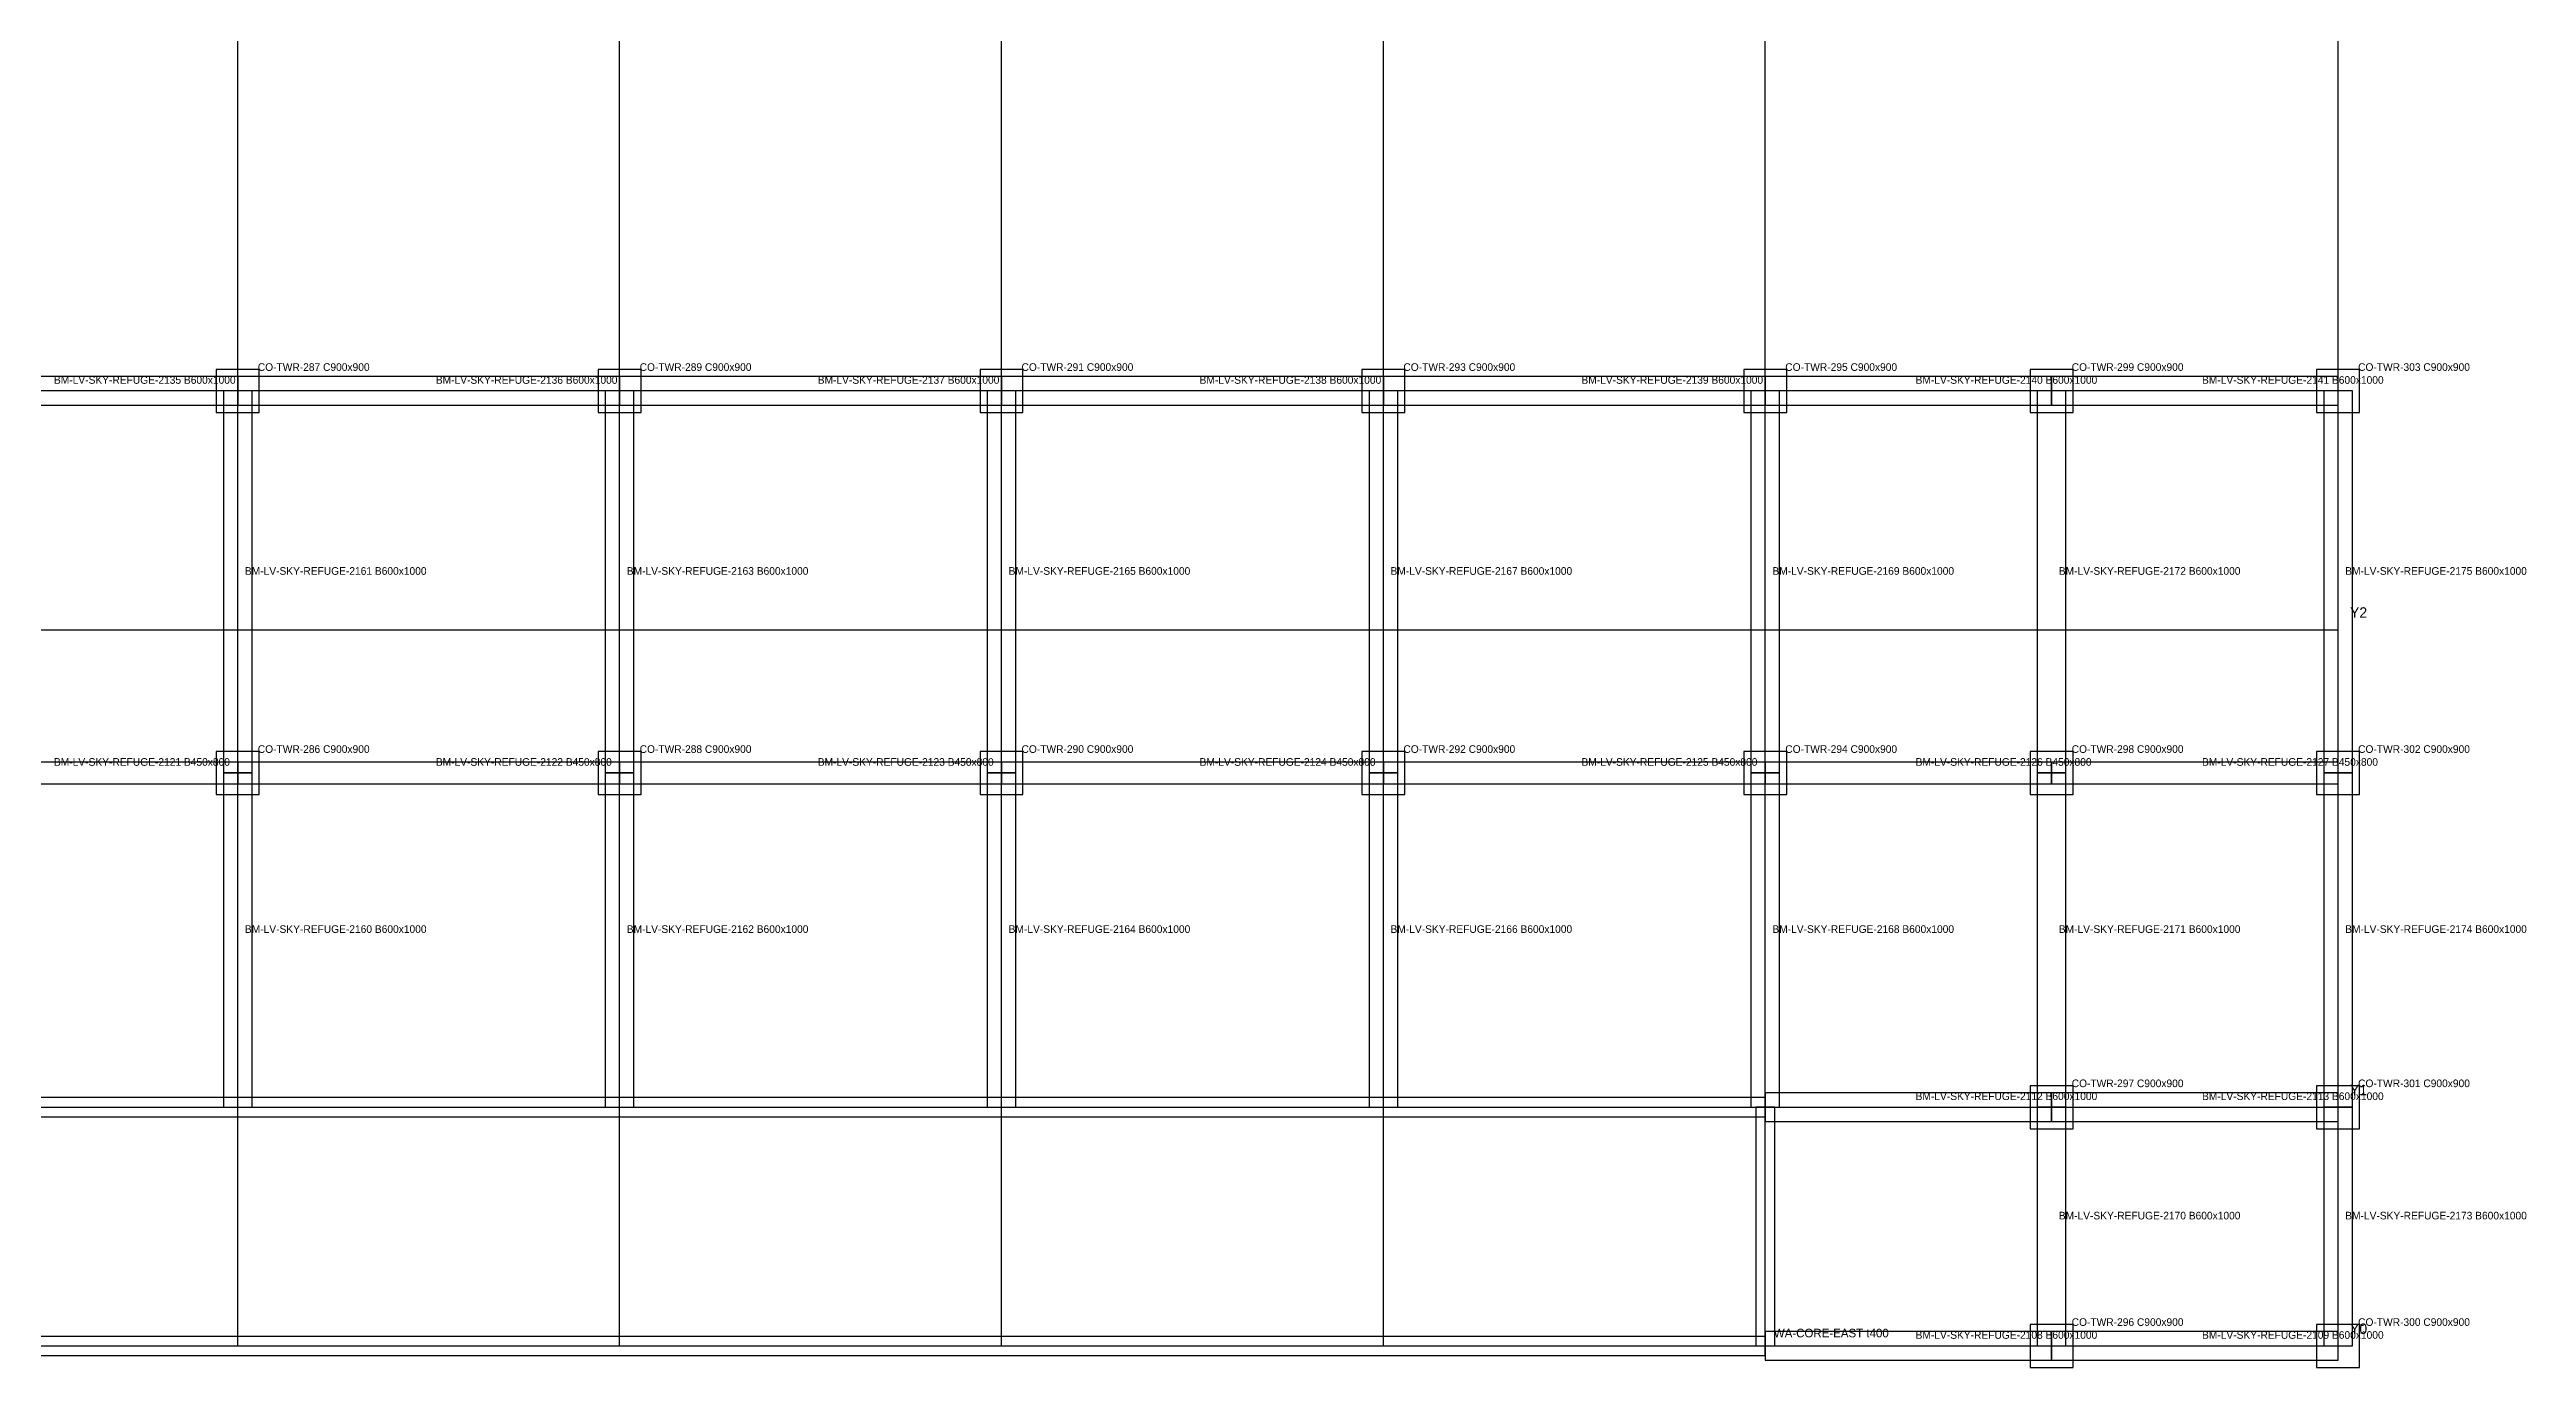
# Model space of a CAD drawing. Header units: millimetres. Extents: x -600 to 227101, y -254450 to 109948.
# Drawn here: x 175057 to 226947, y -254450 to -226851 of the extents above; entities that cross this region are included whole.
import ezdxf

# ---------------------------------------------------------------- set-up
doc = ezdxf.new("R2010")
doc.units = ezdxf.units.MM
for name, color, linetype in [('LV-SKY-REFUGE_BEAM', 5, 'Continuous'), ('LV-SKY-REFUGE_COLUMN', 1, 'Continuous'), ('LV-SKY-REFUGE_GRID', 8, 'Continuous'), ('LV-SKY-REFUGE_SLAB', 7, 'Continuous'), ('LV-SKY-REFUGE_WALL', 3, 'Continuous'), ('TEXT', 7, 'Continuous')]:
    doc.layers.add(name, color=color, linetype=linetype)

msp = doc.modelspace()

# ---------------------------------------------------------------- linework, layer by layer
at = {"layer": 'LV-SKY-REFUGE_BEAM'}
for points in [[(171000, -233700), (171000, -234300), (179000, -234300), (179000, -233700), (171000, -233700)], [(178700, -242000), (179300, -242000), (179300, -234000), (178700, -234000), (178700, -242000)], [(179000, -233700), (179000, -234300), (187000, -234300), (187000, -233700), (179000, -233700)], [(186700, -242000), (187300, -242000), (187300, -234000), (186700, -234000), (186700, -242000)], [(187000, -233700), (187000, -234300), (195000, -234300), (195000, -233700), (187000, -233700)], [(194700, -242000), (195300, -242000), (195300, -234000), (194700, -234000), (194700, -242000)], [(195000, -233700), (195000, -234300), (203000, -234300), (203000, -233700), (195000, -233700)], [(202700, -242000), (203300, -242000), (203300, -234000), (202700, -234000), (202700, -242000)], [(203000, -233700), (203000, -234300), (211000, -234300), (211000, -233700), (203000, -233700)], [(210700, -242000), (211300, -242000), (211300, -234000), (210700, -234000), (210700, -242000)], [(211000, -233700), (211000, -234300), (217000, -234300), (217000, -233700), (211000, -233700)], [(216700, -242000), (217300, -242000), (217300, -234000), (216700, -234000), (216700, -242000)], [(217000, -233700), (217000, -234300), (223000, -234300), (223000, -233700), (217000, -233700)], [(222700, -242000), (223300, -242000), (223300, -234000), (222700, -234000), (222700, -242000)], [(171000, -241775), (171000, -242225), (179000, -242225), (179000, -241775), (171000, -241775)], [(179000, -241775), (179000, -242225), (187000, -242225), (187000, -241775), (179000, -241775)], [(187000, -241775), (187000, -242225), (195000, -242225), (195000, -241775), (187000, -241775)], [(195000, -241775), (195000, -242225), (203000, -242225), (203000, -241775), (195000, -241775)], [(203000, -241775), (203000, -242225), (211000, -242225), (211000, -241775), (203000, -241775)], [(211000, -241775), (211000, -242225), (217000, -242225), (217000, -241775), (211000, -241775)], [(217000, -241775), (217000, -242225), (223000, -242225), (223000, -241775), (217000, -241775)], [(178700, -249000), (179300, -249000), (179300, -242000), (178700, -242000), (178700, -249000)], [(186700, -249000), (187300, -249000), (187300, -242000), (186700, -242000), (186700, -249000)], [(194700, -249000), (195300, -249000), (195300, -242000), (194700, -242000), (194700, -249000)], [(202700, -249000), (203300, -249000), (203300, -242000), (202700, -242000), (202700, -249000)], [(210700, -249000), (211300, -249000), (211300, -242000), (210700, -242000), (210700, -249000)], [(216700, -249000), (217300, -249000), (217300, -242000), (216700, -242000), (216700, -249000)], [(222700, -249000), (223300, -249000), (223300, -242000), (222700, -242000), (222700, -249000)], [(211000, -248700), (211000, -249300), (217000, -249300), (217000, -248700), (211000, -248700)], [(216700, -254000), (217300, -254000), (217300, -249000), (216700, -249000), (216700, -254000)], [(217000, -248700), (217000, -249300), (223000, -249300), (223000, -248700), (217000, -248700)], [(222700, -254000), (223300, -254000), (223300, -249000), (222700, -249000), (222700, -254000)], [(211000, -253700), (211000, -254300), (217000, -254300), (217000, -253700), (211000, -253700)], [(217000, -253700), (217000, -254300), (223000, -254300), (223000, -253700), (217000, -253700)]]:
    msp.add_lwpolyline(points, close=True, dxfattribs=at)
at = {"layer": 'LV-SKY-REFUGE_COLUMN'}
for points in [[(178550, -234450), (179450, -234450), (179450, -233550), (178550, -233550), (178550, -234450)], [(186550, -234450), (187450, -234450), (187450, -233550), (186550, -233550), (186550, -234450)], [(194550, -234450), (195450, -234450), (195450, -233550), (194550, -233550), (194550, -234450)], [(202550, -234450), (203450, -234450), (203450, -233550), (202550, -233550), (202550, -234450)], [(210550, -234450), (211450, -234450), (211450, -233550), (210550, -233550), (210550, -234450)], [(216550, -234450), (217450, -234450), (217450, -233550), (216550, -233550), (216550, -234450)], [(222550, -234450), (223450, -234450), (223450, -233550), (222550, -233550), (222550, -234450)], [(178550, -242450), (179450, -242450), (179450, -241550), (178550, -241550), (178550, -242450)], [(186550, -242450), (187450, -242450), (187450, -241550), (186550, -241550), (186550, -242450)], [(194550, -242450), (195450, -242450), (195450, -241550), (194550, -241550), (194550, -242450)], [(202550, -242450), (203450, -242450), (203450, -241550), (202550, -241550), (202550, -242450)], [(210550, -242450), (211450, -242450), (211450, -241550), (210550, -241550), (210550, -242450)], [(216550, -242450), (217450, -242450), (217450, -241550), (216550, -241550), (216550, -242450)], [(222550, -242450), (223450, -242450), (223450, -241550), (222550, -241550), (222550, -242450)], [(216550, -249450), (217450, -249450), (217450, -248550), (216550, -248550), (216550, -249450)], [(222550, -249450), (223450, -249450), (223450, -248550), (222550, -248550), (222550, -249450)], [(216550, -254450), (217450, -254450), (217450, -253550), (216550, -253550), (216550, -254450)], [(222550, -254450), (223450, -254450), (223450, -253550), (222550, -253550), (222550, -254450)]]:
    msp.add_lwpolyline(points, close=True, dxfattribs=at)
at = {"layer": 'LV-SKY-REFUGE_GRID'}
for points in [[(179000, -254000), (179000, -152000)], [(187000, -254000), (187000, -152000)], [(195000, -254000), (195000, -152000)], [(203000, -254000), (203000, -152000)], [(211000, -254000), (211000, -152000)], [(223000, -254000), (223000, -152000)], [(119000, -239000), (223000, -239000)], [(119000, -249000), (223000, -249000)], [(119000, -254000), (223000, -254000)]]:
    msp.add_lwpolyline(points, dxfattribs=at)
at = {"layer": 'LV-SKY-REFUGE_SLAB'}
msp.add_lwpolyline([(119000, -254000), (223000, -254000), (223000, -234000), (119000, -234000), (119000, -254000)], close=True, dxfattribs=at)
at = {"layer": 'LV-SKY-REFUGE_WALL'}
for points in [[(131000, -248800), (131000, -249200), (211000, -249200), (211000, -248800), (131000, -248800)], [(210800, -254000), (211200, -254000), (211200, -249000), (210800, -249000), (210800, -254000)], [(131000, -253800), (131000, -254200), (211000, -254200), (211000, -253800), (131000, -253800)]]:
    msp.add_lwpolyline(points, close=True, dxfattribs=at)

# ---------------------------------------------------------------- texts
at = {"layer": 'TEXT'}
for s, height, p in [('CO-TWR-287 C900x900', 160, (179420, -233580)), ('CO-TWR-289 C900x900', 160, (187420, -233580)), ('CO-TWR-291 C900x900', 160, (195420, -233580)), ('CO-TWR-293 C900x900', 160, (203420, -233580)), ('CO-TWR-295 C900x900', 160, (211420, -233580)), ('CO-TWR-299 C900x900', 160, (217420, -233580)), ('CO-TWR-303 C900x900', 160, (223420, -233580)), ('BM-LV-SKY-REFUGE-2135 B600x1000', 160, (175150, -233850)), ('BM-LV-SKY-REFUGE-2136 B600x1000', 160, (183150, -233850)), ('BM-LV-SKY-REFUGE-2137 B600x1000', 160, (191150, -233850)), ('BM-LV-SKY-REFUGE-2138 B600x1000', 160, (199150, -233850)), ('BM-LV-SKY-REFUGE-2139 B600x1000', 160, (207150, -233850)), ('BM-LV-SKY-REFUGE-2140 B600x1000', 160, (214150, -233850)), ('BM-LV-SKY-REFUGE-2141 B600x1000', 160, (220150, -233850)), ('BM-LV-SKY-REFUGE-2161 B600x1000', 160, (179150, -237850)), ('BM-LV-SKY-REFUGE-2163 B600x1000', 160, (187150, -237850)), ('BM-LV-SKY-REFUGE-2165 B600x1000', 160, (195150, -237850)), ('BM-LV-SKY-REFUGE-2167 B600x1000', 160, (203150, -237850)), ('BM-LV-SKY-REFUGE-2169 B600x1000', 160, (211150, -237850)), ('BM-LV-SKY-REFUGE-2172 B600x1000', 160, (217150, -237850)), ('BM-LV-SKY-REFUGE-2175 B600x1000', 160, (223150, -237850)), ('Y2', 220, (223250, -238750)), ('BM-LV-SKY-REFUGE-2121 B450x800', 160, (175150, -241850)), ('CO-TWR-286 C900x900', 160, (179420, -241580)), ('BM-LV-SKY-REFUGE-2122 B450x800', 160, (183150, -241850)), ('CO-TWR-288 C900x900', 160, (187420, -241580)), ('BM-LV-SKY-REFUGE-2123 B450x800', 160, (191150, -241850)), ('CO-TWR-290 C900x900', 160, (195420, -241580)), ('BM-LV-SKY-REFUGE-2124 B450x800', 160, (199150, -241850)), ('CO-TWR-292 C900x900', 160, (203420, -241580)), ('BM-LV-SKY-REFUGE-2125 B450x800', 160, (207150, -241850)), ('CO-TWR-294 C900x900', 160, (211420, -241580)), ('BM-LV-SKY-REFUGE-2126 B450x800', 160, (214150, -241850)), ('CO-TWR-298 C900x900', 160, (217420, -241580)), ('BM-LV-SKY-REFUGE-2127 B450x800', 160, (220150, -241850)), ('CO-TWR-302 C900x900', 160, (223420, -241580)), ('BM-LV-SKY-REFUGE-2160 B600x1000', 160, (179150, -245350)), ('BM-LV-SKY-REFUGE-2162 B600x1000', 160, (187150, -245350)), ('BM-LV-SKY-REFUGE-2164 B600x1000', 160, (195150, -245350)), ('BM-LV-SKY-REFUGE-2166 B600x1000', 160, (203150, -245350)), ('BM-LV-SKY-REFUGE-2168 B600x1000', 160, (211150, -245350)), ('BM-LV-SKY-REFUGE-2171 B600x1000', 160, (217150, -245350)), ('BM-LV-SKY-REFUGE-2174 B600x1000', 160, (223150, -245350)), ('CO-TWR-297 C900x900', 160, (217420, -248580)), ('Y1', 220, (223250, -248750)), ('CO-TWR-301 C900x900', 160, (223420, -248580)), ('BM-LV-SKY-REFUGE-2112 B600x1000', 160, (214150, -248850)), ('BM-LV-SKY-REFUGE-2113 B600x1000', 160, (220150, -248850)), ('BM-LV-SKY-REFUGE-2170 B600x1000', 160, (217150, -251350)), ('BM-LV-SKY-REFUGE-2173 B600x1000', 160, (223150, -251350)), ('WA-CORE-EAST t400', 180, (211180, -253820)), ('BM-LV-SKY-REFUGE-2108 B600x1000', 160, (214150, -253850)), ('CO-TWR-296 C900x900', 160, (217420, -253580)), ('BM-LV-SKY-REFUGE-2109 B600x1000', 160, (220150, -253850)), ('Y0', 220, (223250, -253750)), ('CO-TWR-300 C900x900', 160, (223420, -253580))]:
    msp.add_text(s, height=height, dxfattribs=at).set_placement(p)

doc.saveas('drawing.dxf')
